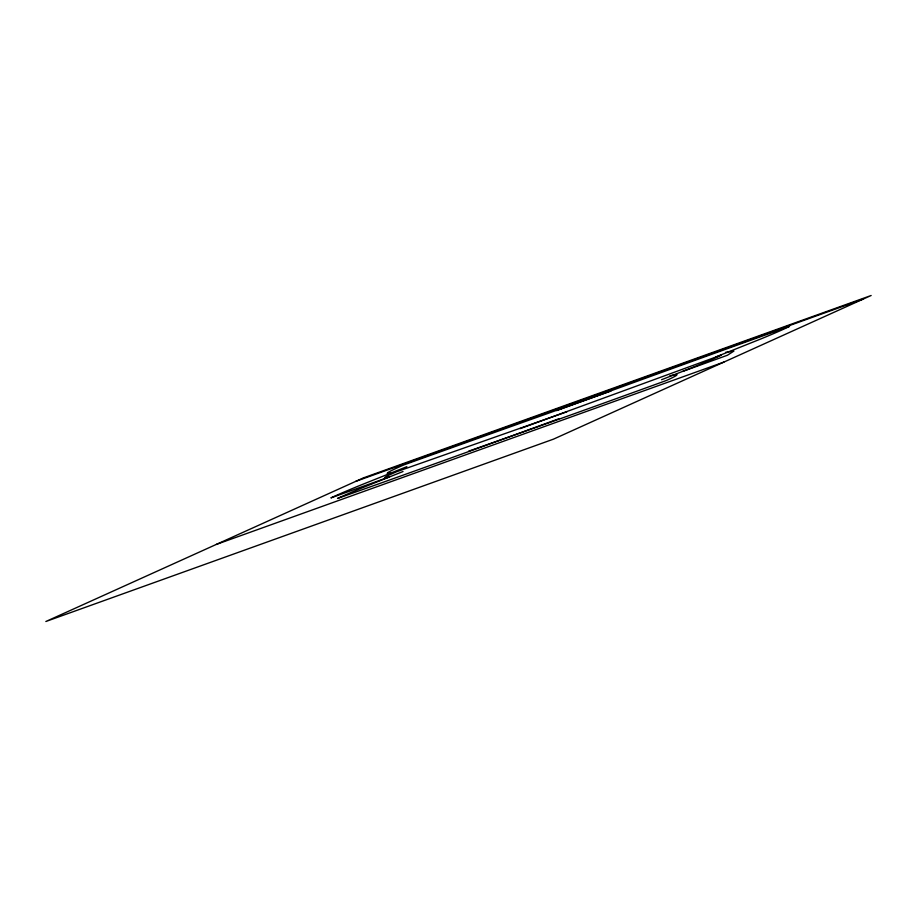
<?xml version="1.0" encoding="UTF-8"?>
<svg xmlns="http://www.w3.org/2000/svg" width="917" height="917" viewBox="0 0 917 917"><rect width="100%" height="100%" fill="white"/><g stroke="black" fill="none" stroke-linecap="round" stroke-linejoin="round"><path stroke-width="1.38" d="M406.873 466.673L359.407 485.643A341.319 7.153 -20.1 0 0 330.911 497.897L388.235 477.321M403.022 471.521L362.089 487.89A294.391 6.167 -20.1 0 0 337.513 498.458A477.367 9.995 -20.1 0 0 508.11 437.283L559.152 418.668M715.959 356.896L760.285 339.175A304.673 6.385 -20.1 0 0 789.571 326.314A839.628 17.583 -20.1 0 0 603.833 393.404L556.653 410.61M661.57 379.73L694.983 366.491A214.234 4.482 -20.1 0 0 721.117 355.131L520.168 428.617M682.787 371.385L727.399 355.257L733.898 351.085L725.599 352.323M355.75 481.368L863.401 298.999M216.297 544.434L723.949 362.066M560.757 408.856L610.882 391.078M468.564 451.21L514.632 434.967A500.178 10.477 -20.1 0 0 666.453 380.463A315.23 6.602 -20.1 0 0 676.528 375.328L677.021 374.652L676.07 374.503L669.88 375.787M566.947 411.767L396.362 471.842A215.346 4.505 -20.1 0 0 385.129 477.241L384.659 477.746L388.968 477.161M390.585 473.206L387.192 473.447L387.65 472.794A319.609 6.694 -20.1 0 1 403.721 464.976A1161.025 24.312 -20.1 0 1 560.757 408.856M363.499 477.86L45.85 621.508L553.501 439.14L871.15 295.492L363.499 477.86"/></g></svg>
